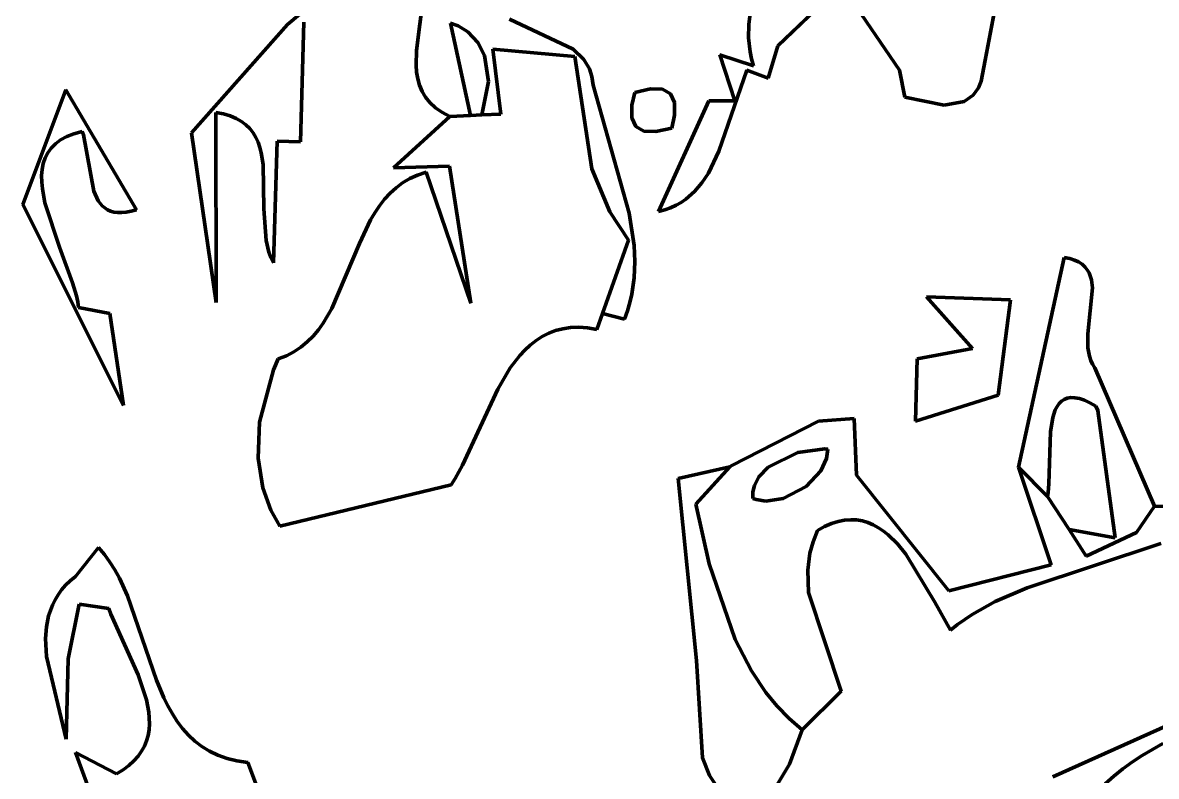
# Model space of a CAD drawing. Header units: millimetres. Extents: x 0 to 8.3, y 0 to 12.4.
# Drawn here: x 0.799 to 1.537, y 3.566 to 4.057 of the extents above; entities that cross this region are included whole.
import ezdxf

# ---------------------------------------------------------------- set-up
doc = ezdxf.new("R2010")
doc.units = ezdxf.units.MM
for name, color, linetype, lineweight in [('color#131313ff', 7, 'CONTINUOUS', 100), ('color#7c7c7cff', 7, 'CONTINUOUS', 100), ('color#c5c5c5ff', 7, 'CONTINUOUS', 100), ('color#ffffffff', 7, 'CONTINUOUS', 100)]:
    doc.layers.add(name, color=color, linetype=linetype, lineweight=lineweight)

msp = doc.modelspace()

# ---------------------------------------------------------------- linework, layer by layer
at = {"layer": 'color#131313ff'}
for p, q in [((1.45384, 4.18085), (1.42265, 4.01879)), ((1.33175, 4.08158), (1.29038, 4.04189)), ((1.3696, 4.02608), (1.33175, 4.08158)), ((0.97108, 4.05573), (0.98569, 4.06805)), ((1.27137, 4.05586), (1.27253, 4.06459)), ((0.90837, 3.98531), (0.97108, 4.05573)), ((0.98166, 4.05726), (0.97955, 3.97931)), ((1.27121, 4.047), (1.27137, 4.05586)), ((1.27221, 4.038), (1.27121, 4.047)), ((1.10473, 4.0398), (1.15819, 4.03482)), ((1.10986, 3.99736), (1.10473, 4.0398)), ((1.29038, 4.04189), (1.28391, 4.02082)), ((1.15819, 4.03482), (1.16928, 3.96178)), ((1.2624, 4.0061), (1.25256, 4.03609)), ((1.25256, 4.03609), (1.27451, 4.02884)), ((1.27319, 4.03344), (1.27221, 4.038)), ((1.27451, 4.02884), (1.27319, 4.03344)), ((1.2701, 4.02598), (1.25194, 3.97317)), ((1.28391, 4.02082), (1.2701, 4.02598)), ((1.37311, 4.00842), (1.3696, 4.02608)), ((1.42265, 4.01879), (1.42101, 4.01462)), ((0.79853, 3.93845), (0.82656, 4.01327)), ((0.82656, 4.01327), (0.87272, 3.93514)), ((1.41761, 4.00975), (1.41163, 4.00553)), ((1.42101, 4.01462), (1.41761, 4.00975)), ((1.21256, 3.934), (1.24547, 4.00599)), ((1.24547, 4.00599), (1.2624, 4.0061)), ((1.39856, 4.00315), (1.37311, 4.00842)), ((1.41163, 4.00553), (1.39856, 4.00315)), ((0.92929, 3.99758), (0.92435, 3.99855)), ((0.92435, 3.99855), (0.92447, 3.87465)), ((0.93368, 3.99627), (0.92929, 3.99758)), ((0.93755, 3.99463), (0.93368, 3.99627)), ((0.94095, 3.99269), (0.93755, 3.99463)), ((1.03998, 3.96236), (1.07665, 3.99587)), ((1.07665, 3.99587), (1.09015, 3.99655)), ((1.09015, 3.99655), (1.09746, 3.99688)), ((1.09746, 3.99688), (1.10986, 3.99736)), ((0.94389, 3.99046), (0.94095, 3.99269)), ((0.94642, 3.98797), (0.94389, 3.99046)), ((0.94856, 3.98523), (0.94642, 3.98797)), ((0.82321, 3.98063), (0.81983, 3.97813)), ((0.82723, 3.98281), (0.82321, 3.98063)), ((0.83194, 3.98463), (0.82723, 3.98281)), ((0.83735, 3.98608), (0.83194, 3.98463)), ((0.83805, 3.98382), (0.83735, 3.98608)), ((0.84486, 3.94726), (0.83805, 3.98382)), ((0.92447, 3.87465), (0.90837, 3.98531)), ((0.95035, 3.98226), (0.94856, 3.98523)), ((0.95181, 3.97908), (0.95035, 3.98226)), ((0.96433, 3.9798), (0.96179, 3.90048)), ((0.97955, 3.97931), (0.96433, 3.9798)), ((0.81483, 3.9722), (0.81315, 3.96883)), ((0.81705, 3.97531), (0.81483, 3.9722)), ((0.81983, 3.97813), (0.81705, 3.97531)), ((0.95298, 3.97572), (0.95181, 3.97908)), ((0.95389, 3.97217), (0.95298, 3.97572)), ((0.95506, 3.96465), (0.95389, 3.97217)), ((1.25194, 3.97317), (1.24509, 3.95895)), ((0.81195, 3.96521), (0.81121, 3.96137)), ((0.81315, 3.96883), (0.81195, 3.96521)), ((0.95559, 3.93567), (0.95506, 3.96465)), ((0.81121, 3.96137), (0.81089, 3.95733)), ((0.81089, 3.95733), (0.81095, 3.95311)), ((1.07656, 3.96356), (1.03998, 3.96236)), ((1.05058, 3.95537), (1.05568, 3.9577)), ((1.05568, 3.9577), (1.06124, 3.95955)), ((1.06124, 3.95955), (1.09045, 3.87429)), ((1.09045, 3.87429), (1.07656, 3.96356)), ((1.16928, 3.96178), (1.18092, 3.93385)), ((1.24509, 3.95895), (1.24089, 3.95259)), ((0.81095, 3.95311), (0.81136, 3.94873)), ((1.04166, 3.94939), (1.04592, 3.95259)), ((1.04592, 3.95259), (1.05058, 3.95537)), ((1.24089, 3.95259), (1.23605, 3.9469)), ((0.81136, 3.94873), (0.81305, 3.93959)), ((0.84774, 3.94094), (0.84486, 3.94726)), ((1.0342, 3.94191), (1.03776, 3.94582)), ((1.03776, 3.94582), (1.04166, 3.94939)), ((1.23605, 3.9469), (1.23046, 3.942)), ((0.86428, 3.80756), (0.79853, 3.93845)), ((0.81305, 3.93959), (0.82252, 3.91068)), ((0.85039, 3.93759), (0.84774, 3.94094)), ((0.85375, 3.9351), (0.85039, 3.93759)), ((0.85573, 3.93421), (0.85375, 3.9351)), ((0.87272, 3.93514), (0.86921, 3.93416)), ((0.957, 3.91508), (0.95559, 3.93567)), ((1.02792, 3.9332), (1.03093, 3.93769)), ((1.03093, 3.93769), (1.0342, 3.94191)), ((1.21663, 3.93506), (1.21256, 3.934)), ((1.22045, 3.9364), (1.21663, 3.93506)), ((1.22402, 3.93801), (1.22045, 3.9364)), ((1.22735, 3.93989), (1.22402, 3.93801)), ((1.23046, 3.942), (1.22735, 3.93989)), ((0.85793, 3.9336), (0.85573, 3.93421)), ((0.86037, 3.93327), (0.85793, 3.9336)), ((0.86305, 3.93324), (0.86037, 3.93327)), ((0.86599, 3.93353), (0.86305, 3.93324)), ((0.86921, 3.93416), (0.86599, 3.93353)), ((1.01784, 3.91322), (1.02515, 3.92848)), ((1.02515, 3.92848), (1.02792, 3.9332)), ((1.18092, 3.93385), (1.19308, 3.9154)), ((0.95884, 3.90748), (0.957, 3.91508)), ((0.99989, 3.87081), (1.01784, 3.91322)), ((1.19308, 3.9154), (1.17611, 3.86745)), ((0.82252, 3.91068), (0.83104, 3.88749)), ((0.96016, 3.9039), (0.95884, 3.90748)), ((0.96179, 3.90048), (0.96016, 3.9039)), ((0.83104, 3.88749), (0.83349, 3.8791)), ((0.83349, 3.8791), (0.83436, 3.87519)), ((1.38705, 3.87836), (1.44182, 3.87636)), ((1.41717, 3.84479), (1.38705, 3.87836)), ((1.44182, 3.87636), (1.43377, 3.81436)), ((0.83436, 3.87519), (0.83494, 3.87149)), ((0.83494, 3.87149), (0.85523, 3.86744)), ((0.99426, 3.86133), (0.99989, 3.87081)), ((0.85523, 3.86744), (0.86428, 3.80756)), ((0.99108, 3.85695), (0.99426, 3.86133)), ((1.17611, 3.86745), (1.17237, 3.85718)), ((0.98763, 3.85285), (0.99108, 3.85695)), ((1.14107, 3.85467), (1.13685, 3.85252)), ((1.14555, 3.85638), (1.14107, 3.85467)), ((1.1503, 3.85761), (1.14555, 3.85638)), ((1.15535, 3.85834), (1.1503, 3.85761)), ((1.16069, 3.85853), (1.15535, 3.85834)), ((1.16636, 3.85815), (1.16069, 3.85853)), ((1.17237, 3.85718), (1.16636, 3.85815)), ((0.97972, 3.84567), (0.98385, 3.84908)), ((0.98385, 3.84908), (0.98763, 3.85285)), ((1.12912, 3.84701), (1.12558, 3.84371)), ((1.13287, 3.84995), (1.12912, 3.84701)), ((1.13685, 3.85252), (1.13287, 3.84995)), ((0.96486, 3.83792), (0.97025, 3.84005)), ((0.97025, 3.84005), (0.9752, 3.84265)), ((0.9752, 3.84265), (0.97972, 3.84567)), ((1.12224, 3.8401), (1.11607, 3.83204)), ((1.12558, 3.84371), (1.12224, 3.8401)), ((1.3811, 3.83795), (1.41717, 3.84479)), ((0.96183, 3.83082), (0.96486, 3.83792)), ((1.11607, 3.83204), (1.1079, 3.81834)), ((1.37996, 3.79736), (1.3811, 3.83795)), ((0.95274, 3.7967), (0.96183, 3.83082)), ((1.1079, 3.81834), (1.08487, 3.76881)), ((1.43377, 3.81436), (1.37996, 3.79736)), ((0.9518, 3.7732), (0.95274, 3.7967)), ((1.25985, 3.76836), (1.31685, 3.79747)), ((1.31685, 3.79747), (1.34001, 3.79911)), ((1.34001, 3.79911), (1.34158, 3.76215)), ((0.95487, 3.75403), (0.9518, 3.7732)), ((1.30332, 3.77701), (1.284, 3.76742)), ((1.32099, 3.77938), (1.30332, 3.77701)), ((1.31834, 3.76506), (1.32202, 3.77301)), ((1.32289, 3.77924), (1.32099, 3.77938)), ((1.32202, 3.77301), (1.32289, 3.77924)), ((1.08487, 3.76881), (1.0801, 3.76007)), ((1.2368, 3.74324), (1.25911, 3.76755)), ((1.25911, 3.76755), (1.25985, 3.76836)), ((1.284, 3.76742), (1.27789, 3.76105)), ((1.46832, 3.70373), (1.44702, 3.76739)), ((1.44702, 3.76739), (1.46581, 3.74843)), ((1.0801, 3.76007), (1.0776, 3.75604)), ((1.27789, 3.76105), (1.27501, 3.75549)), ((1.30871, 3.75476), (1.31834, 3.76506)), ((1.34158, 3.76215), (1.40172, 3.6868)), ((0.96021, 3.7394), (0.95487, 3.75403)), ((1.0776, 3.75604), (0.96606, 3.72904)), ((1.27501, 3.75549), (1.2741, 3.75144)), ((1.2741, 3.75144), (1.27411, 3.74711)), ((1.29381, 3.74695), (1.30871, 3.75476)), ((1.24566, 3.70444), (1.2368, 3.74324)), ((1.27411, 3.74711), (1.27613, 3.74639)), ((1.27613, 3.74639), (1.28255, 3.74535)), ((1.28255, 3.74535), (1.29381, 3.74695)), ((1.46581, 3.74843), (1.48008, 3.72682)), ((0.96606, 3.72904), (0.96021, 3.7394)), ((1.5239, 3.72487), (1.53566, 3.74197)), ((1.53566, 3.74197), (1.62321, 3.74061)), ((1.3208, 3.72873), (1.31618, 3.72616)), ((1.32526, 3.73069), (1.3208, 3.72873)), ((1.32957, 3.73207), (1.32526, 3.73069)), ((1.33373, 3.7329), (1.32957, 3.73207)), ((1.33774, 3.73321), (1.33373, 3.7329)), ((1.34161, 3.73303), (1.33774, 3.73321)), ((1.34535, 3.73238), (1.34161, 3.73303)), ((1.34896, 3.73131), (1.34535, 3.73238)), ((1.35244, 3.72983), (1.34896, 3.73131)), ((1.35581, 3.72798), (1.35244, 3.72983)), ((1.31618, 3.72616), (1.31321, 3.71878)), ((1.35905, 3.72578), (1.35581, 3.72798)), ((1.36218, 3.72328), (1.35905, 3.72578)), ((1.36813, 3.71744), (1.36218, 3.72328)), ((1.48008, 3.72682), (1.49117, 3.70945)), ((1.49117, 3.70945), (1.5239, 3.72487)), ((0.83288, 3.69628), (0.84782, 3.71519)), ((0.84782, 3.71519), (0.85174, 3.71057)), ((1.31321, 3.71878), (1.3112, 3.71141)), ((1.37367, 3.7107), (1.36813, 3.71744)), ((1.53976, 3.7178), (1.45277, 3.68877)), ((0.85174, 3.71057), (0.85531, 3.70566)), ((1.3112, 3.71141), (1.30976, 3.70036)), ((1.39265, 3.67948), (1.37367, 3.7107)), ((0.85531, 3.70566), (0.85857, 3.70047)), ((0.85857, 3.70047), (0.86155, 3.69504)), ((1.26252, 3.65513), (1.24566, 3.70444)), ((1.30976, 3.70036), (1.31038, 3.6857)), ((1.40172, 3.6868), (1.46832, 3.70373)), ((0.82653, 3.69053), (0.82952, 3.69347)), ((0.82952, 3.69347), (0.83288, 3.69628)), ((0.86155, 3.69504), (0.86682, 3.68361)), ((0.81962, 3.68103), (0.82159, 3.6843)), ((0.82159, 3.6843), (0.82389, 3.68747)), ((0.82389, 3.68747), (0.82653, 3.69053)), ((1.31038, 3.6857), (1.33149, 3.62147)), ((1.45277, 3.68877), (1.43177, 3.67991)), ((0.81546, 3.67066), (0.81795, 3.67766)), ((0.81795, 3.67766), (0.81962, 3.68103)), ((0.83533, 3.67823), (0.82807, 3.64251)), ((0.85455, 3.6753), (0.83533, 3.67823)), ((0.86682, 3.68361), (0.88574, 3.62873)), ((1.40264, 3.66131), (1.39265, 3.67948)), ((1.43177, 3.67991), (1.41678, 3.67157)), ((0.814, 3.66336), (0.81546, 3.67066)), ((0.85597, 3.67174), (0.85455, 3.6753)), ((0.87381, 3.63227), (0.85597, 3.67174)), ((1.41678, 3.67157), (1.40725, 3.66497)), ((0.81345, 3.65581), (0.814, 3.66336)), ((1.40725, 3.66497), (1.40264, 3.66131)), ((0.81402, 3.64418), (0.81345, 3.65581)), ((1.27306, 3.63483), (1.26252, 3.65513)), ((0.82683, 3.59022), (0.81402, 3.64418)), ((0.82807, 3.64251), (0.82683, 3.59022)), ((1.46933, 3.5657), (1.63695, 3.64088)), ((0.87919, 3.61591), (0.87381, 3.63227)), ((1.28253, 3.62072), (1.27306, 3.63483)), ((0.88574, 3.62873), (0.8905, 3.6173)), ((1.28969, 3.61197), (1.28253, 3.62072)), ((1.33149, 3.62147), (1.30625, 3.59632)), ((0.88067, 3.60793), (0.87919, 3.61591)), ((0.8905, 3.6173), (0.89316, 3.61188)), ((0.89316, 3.61188), (0.89606, 3.6067)), ((1.29758, 3.60382), (1.28969, 3.61197)), ((0.88107, 3.60019), (0.88067, 3.60793)), ((0.89606, 3.6067), (0.89921, 3.60179)), ((1.30625, 3.59632), (1.29758, 3.60382)), ((0.88018, 3.59276), (0.8808, 3.59643)), ((0.8808, 3.59643), (0.88107, 3.60019)), ((0.89921, 3.60179), (0.90267, 3.59719)), ((0.90267, 3.59719), (0.90646, 3.59292)), ((0.87779, 3.58573), (0.87918, 3.58919)), ((0.87918, 3.58919), (0.88018, 3.59276)), ((0.90646, 3.59292), (0.91062, 3.58901)), ((0.91062, 3.58901), (0.91517, 3.58551)), ((0.84378, 3.5521), (0.83287, 3.58156)), ((0.83287, 3.58156), (0.85958, 3.5678)), ((0.8737, 3.57917), (0.87597, 3.58239)), ((0.87597, 3.58239), (0.87779, 3.58573)), ((0.91517, 3.58551), (0.92017, 3.58243)), ((0.92017, 3.58243), (0.92563, 3.57982)), ((1.541, 3.5874), (1.52763, 3.57971)), ((0.86392, 3.5704), (0.8677, 3.57317)), ((0.8677, 3.57317), (0.87095, 3.5761)), ((0.87095, 3.5761), (0.8737, 3.57917)), ((0.92563, 3.57982), (0.9316, 3.5777)), ((0.9316, 3.5777), (0.9381, 3.57611)), ((0.9381, 3.57611), (0.94518, 3.57507)), ((0.94518, 3.57507), (0.96525, 3.52204)), ((1.52123, 3.57551), (1.51505, 3.57104)), ((1.52763, 3.57971), (1.52123, 3.57551)), ((0.85958, 3.5678), (0.86392, 3.5704)), ((1.50912, 3.56627), (1.50347, 3.56116)), ((1.51505, 3.57104), (1.50912, 3.56627))]:
    msp.add_line(p, q, dxfattribs=at)
at = {"layer": 'color#7c7c7cff'}
for p, q in [((1.44702, 3.76739), (1.47679, 3.90405)), ((1.47679, 3.90405), (1.48039, 3.90332)), ((1.48039, 3.90332), (1.48351, 3.90232)), ((1.48351, 3.90232), (1.48618, 3.90109)), ((1.48618, 3.90109), (1.48845, 3.89962)), ((1.48845, 3.89962), (1.49033, 3.89795)), ((1.49033, 3.89795), (1.49185, 3.89608)), ((1.49185, 3.89608), (1.49305, 3.89402)), ((1.49305, 3.89402), (1.49458, 3.88941)), ((1.49517, 3.88425), (1.49217, 3.8542)), ((1.49458, 3.88941), (1.49517, 3.88425)), ((1.49217, 3.8542), (1.49222, 3.84523)), ((1.49222, 3.84523), (1.49323, 3.83964)), ((1.49323, 3.83964), (1.49412, 3.837)), ((1.49412, 3.837), (1.4953, 3.83449)), ((1.4953, 3.83449), (1.49681, 3.83211)), ((1.49681, 3.83211), (1.53566, 3.74197)), ((1.47499, 3.81043), (1.47344, 3.80889)), ((1.47678, 3.81161), (1.47499, 3.81043)), ((1.47882, 3.8124), (1.47678, 3.81161)), ((1.48114, 3.81276), (1.47882, 3.8124)), ((1.48376, 3.81267), (1.48114, 3.81276)), ((1.48668, 3.8121), (1.48376, 3.81267)), ((1.48993, 3.81102), (1.48668, 3.8121)), ((1.49353, 3.80939), (1.48993, 3.81102)), ((1.49748, 3.80719), (1.49353, 3.80939)), ((1.47099, 3.80485), (1.46929, 3.79972)), ((1.47211, 3.80702), (1.47099, 3.80485)), ((1.47344, 3.80889), (1.47211, 3.80702)), ((1.49874, 3.80443), (1.49748, 3.80719)), ((1.50993, 3.72135), (1.49874, 3.80443)), ((1.46929, 3.79972), (1.46784, 3.79051)), ((1.46784, 3.79051), (1.4668, 3.7565)), ((1.22548, 3.75999), (1.25911, 3.76755)), ((1.25911, 3.76755), (1.2368, 3.74324)), ((1.46581, 3.74843), (1.44702, 3.76739)), ((1.23744, 3.6415), (1.22548, 3.75999)), ((1.46625, 3.75089), (1.46581, 3.74843)), ((1.4668, 3.7565), (1.46625, 3.75089)), ((1.2368, 3.74324), (1.24566, 3.70444)), ((1.53566, 3.74197), (1.5239, 3.72487)), ((1.49117, 3.70945), (1.48008, 3.72682)), ((1.48008, 3.72682), (1.50993, 3.72135)), ((1.5239, 3.72487), (1.49117, 3.70945)), ((1.24566, 3.70444), (1.26252, 3.65513)), ((1.26252, 3.65513), (1.27306, 3.63483)), ((1.24122, 3.57822), (1.23744, 3.6415)), ((1.27306, 3.63483), (1.28253, 3.62072)), ((1.28253, 3.62072), (1.28969, 3.61197)), ((1.28969, 3.61197), (1.29758, 3.60382)), ((1.29758, 3.60382), (1.30625, 3.59632)), ((1.30625, 3.59632), (1.298, 3.57407)), ((1.298, 3.57407), (1.23693, 3.47298)), ((1.24571, 3.56669), (1.24122, 3.57822)), ((1.25097, 3.5587), (1.24571, 3.56669))]:
    msp.add_line(p, q, dxfattribs=at)
at = {"layer": 'color#c5c5c5ff'}
for p, q in [((1.055, 4.03878), (1.05924, 4.0734)), ((1.08212, 4.05481), (1.07715, 4.05667)), ((1.07715, 4.05667), (1.09015, 3.99655)), ((1.08846, 4.05091), (1.08212, 4.05481)), ((1.11564, 4.0593), (1.15708, 4.03969)), ((1.09493, 4.04399), (1.08846, 4.05091)), ((1.05475, 4.02936), (1.055, 4.03878)), ((1.09924, 4.03557), (1.09493, 4.04399)), ((1.15819, 4.03482), (1.10473, 4.0398)), ((1.10473, 4.0398), (1.10986, 3.99736)), ((1.15708, 4.03969), (1.16396, 4.03308)), ((1.10197, 4.01872), (1.09924, 4.03557)), ((1.16928, 3.96178), (1.15819, 4.03482)), ((1.16396, 4.03308), (1.16764, 4.02682)), ((1.05508, 4.02483), (1.05475, 4.02936)), ((1.0558, 4.02045), (1.05508, 4.02483)), ((1.16764, 4.02682), (1.16923, 4.0219)), ((1.05696, 4.01624), (1.0558, 4.02045)), ((1.05863, 4.01223), (1.05696, 4.01624)), ((1.09746, 3.99688), (1.10197, 4.01872)), ((1.16923, 4.0219), (1.17004, 4.01629)), ((1.17004, 4.01629), (1.19341, 3.93291)), ((1.06087, 4.00844), (1.05863, 4.01223)), ((1.19526, 4.00314), (1.19711, 4.01157)), ((1.19711, 4.01157), (1.20748, 4.01388)), ((1.20748, 4.01388), (1.21526, 4.01355)), ((1.21526, 4.01355), (1.22046, 4.01057)), ((1.22046, 4.01057), (1.22308, 4.00496)), ((1.06373, 4.00489), (1.06087, 4.00844)), ((1.06727, 4.00159), (1.06373, 4.00489)), ((1.07156, 3.99858), (1.06727, 4.00159)), ((1.19528, 3.99494), (1.19526, 4.00314)), ((1.22308, 4.00496), (1.22311, 3.99671)), ((1.07665, 3.99587), (1.07156, 3.99858)), ((1.09015, 3.99655), (1.07665, 3.99587)), ((1.10986, 3.99736), (1.09746, 3.99688)), ((1.19789, 3.98935), (1.19528, 3.99494)), ((1.22311, 3.99671), (1.22128, 3.9882)), ((1.2031, 3.98636), (1.19789, 3.98935)), ((1.22128, 3.9882), (1.21089, 3.98598)), ((1.21089, 3.98598), (1.2031, 3.98636)), ((1.18092, 3.93385), (1.16928, 3.96178)), ((1.19308, 3.9154), (1.18092, 3.93385)), ((1.19341, 3.93291), (1.19667, 3.91193)), ((1.17611, 3.86745), (1.19308, 3.9154)), ((1.19667, 3.91193), (1.19716, 3.90137)), ((1.19716, 3.90137), (1.19671, 3.89076)), ((1.19671, 3.89076), (1.19516, 3.88009)), ((1.19516, 3.88009), (1.19394, 3.87473)), ((1.1924, 3.86935), (1.19052, 3.86394)), ((1.19394, 3.87473), (1.1924, 3.86935)), ((1.19052, 3.86394), (1.17611, 3.86745))]:
    msp.add_line(p, q, dxfattribs=at)
at = {"layer": 'color#ffffffff'}
for p, q in [((1.42265, 4.01879), (1.45384, 4.18085)), ((1.29038, 4.04189), (1.33175, 4.08158)), ((1.33175, 4.08158), (1.3696, 4.02608)), ((0.98569, 4.06805), (0.97108, 4.05573)), ((1.05924, 4.0734), (1.055, 4.03878)), ((1.27253, 4.06459), (1.27137, 4.05586)), ((0.97108, 4.05573), (0.90837, 3.98531)), ((0.97955, 3.97931), (0.98166, 4.05726)), ((1.07715, 4.05667), (1.08212, 4.05481)), ((1.09015, 3.99655), (1.07715, 4.05667)), ((1.08212, 4.05481), (1.08846, 4.05091)), ((1.15708, 4.03969), (1.11564, 4.0593)), ((1.27137, 4.05586), (1.27121, 4.047)), ((1.08846, 4.05091), (1.09493, 4.04399)), ((1.27121, 4.047), (1.27221, 4.038)), ((1.055, 4.03878), (1.05475, 4.02936)), ((1.09493, 4.04399), (1.09924, 4.03557)), ((1.16396, 4.03308), (1.15708, 4.03969)), ((1.28391, 4.02082), (1.29038, 4.04189)), ((1.09924, 4.03557), (1.10197, 4.01872)), ((1.16764, 4.02682), (1.16396, 4.03308)), ((1.27451, 4.02884), (1.25256, 4.03609)), ((1.25256, 4.03609), (1.2624, 4.0061)), ((1.27221, 4.038), (1.27319, 4.03344)), ((1.27319, 4.03344), (1.27451, 4.02884)), ((1.05475, 4.02936), (1.05508, 4.02483)), ((1.05508, 4.02483), (1.0558, 4.02045)), ((1.16923, 4.0219), (1.16764, 4.02682)), ((1.25194, 3.97317), (1.2701, 4.02598)), ((1.2701, 4.02598), (1.28391, 4.02082)), ((1.3696, 4.02608), (1.37311, 4.00842)), ((1.0558, 4.02045), (1.05696, 4.01624)), ((1.05696, 4.01624), (1.05863, 4.01223)), ((1.10197, 4.01872), (1.09746, 3.99688)), ((1.17004, 4.01629), (1.16923, 4.0219)), ((1.19341, 3.93291), (1.17004, 4.01629)), ((1.42101, 4.01462), (1.42265, 4.01879)), ((0.82656, 4.01327), (0.79853, 3.93845)), ((0.87272, 3.93514), (0.82656, 4.01327)), ((1.05863, 4.01223), (1.06087, 4.00844)), ((1.19711, 4.01157), (1.19526, 4.00314)), ((1.20748, 4.01388), (1.19711, 4.01157)), ((1.21526, 4.01355), (1.20748, 4.01388)), ((1.22046, 4.01057), (1.21526, 4.01355)), ((1.22308, 4.00496), (1.22046, 4.01057)), ((1.41163, 4.00553), (1.41761, 4.00975)), ((1.41761, 4.00975), (1.42101, 4.01462)), ((1.06087, 4.00844), (1.06373, 4.00489)), ((1.06373, 4.00489), (1.06727, 4.00159)), ((1.06727, 4.00159), (1.07156, 3.99858)), ((1.19526, 4.00314), (1.19528, 3.99494)), ((1.24547, 4.00599), (1.21256, 3.934)), ((1.22311, 3.99671), (1.22308, 4.00496)), ((1.2624, 4.0061), (1.24547, 4.00599)), ((1.37311, 4.00842), (1.39856, 4.00315)), ((1.39856, 4.00315), (1.41163, 4.00553)), ((0.92447, 3.87465), (0.92435, 3.99855)), ((0.92435, 3.99855), (0.92929, 3.99758)), ((0.92929, 3.99758), (0.93368, 3.99627)), ((0.93368, 3.99627), (0.93755, 3.99463)), ((0.93755, 3.99463), (0.94095, 3.99269)), ((1.07665, 3.99587), (1.03998, 3.96236)), ((1.07156, 3.99858), (1.07665, 3.99587)), ((1.09746, 3.99688), (1.09015, 3.99655)), ((1.19528, 3.99494), (1.19789, 3.98935)), ((1.22128, 3.9882), (1.22311, 3.99671)), ((0.94095, 3.99269), (0.94389, 3.99046)), ((0.94389, 3.99046), (0.94642, 3.98797)), ((0.94642, 3.98797), (0.94856, 3.98523)), ((1.19789, 3.98935), (1.2031, 3.98636)), ((1.21089, 3.98598), (1.22128, 3.9882)), ((0.81983, 3.97813), (0.82321, 3.98063)), ((0.82321, 3.98063), (0.82723, 3.98281)), ((0.82723, 3.98281), (0.83194, 3.98463)), ((0.83194, 3.98463), (0.83735, 3.98608)), ((0.83735, 3.98608), (0.83805, 3.98382)), ((0.83805, 3.98382), (0.84486, 3.94726)), ((0.90837, 3.98531), (0.92447, 3.87465)), ((0.94856, 3.98523), (0.95035, 3.98226)), ((0.95035, 3.98226), (0.95181, 3.97908)), ((0.96179, 3.90048), (0.96433, 3.9798)), ((0.96433, 3.9798), (0.97955, 3.97931)), ((1.2031, 3.98636), (1.21089, 3.98598)), ((0.81315, 3.96883), (0.81483, 3.9722)), ((0.81483, 3.9722), (0.81705, 3.97531)), ((0.81705, 3.97531), (0.81983, 3.97813)), ((0.95181, 3.97908), (0.95298, 3.97572)), ((0.95298, 3.97572), (0.95389, 3.97217)), ((0.95389, 3.97217), (0.95506, 3.96465)), ((1.24509, 3.95895), (1.25194, 3.97317)), ((0.81121, 3.96137), (0.81195, 3.96521)), ((0.81195, 3.96521), (0.81315, 3.96883)), ((0.95506, 3.96465), (0.95559, 3.93567)), ((0.81089, 3.95733), (0.81121, 3.96137)), ((0.81095, 3.95311), (0.81089, 3.95733)), ((1.03998, 3.96236), (1.07656, 3.96356)), ((1.05568, 3.9577), (1.05058, 3.95537)), ((1.06124, 3.95955), (1.05568, 3.9577)), ((1.09045, 3.87429), (1.06124, 3.95955)), ((1.07656, 3.96356), (1.09045, 3.87429)), ((1.24089, 3.95259), (1.24509, 3.95895)), ((0.81136, 3.94873), (0.81095, 3.95311)), ((1.04592, 3.95259), (1.04166, 3.94939)), ((1.05058, 3.95537), (1.04592, 3.95259)), ((1.23605, 3.9469), (1.24089, 3.95259)), ((0.81305, 3.93959), (0.81136, 3.94873)), ((0.84486, 3.94726), (0.84774, 3.94094)), ((1.03776, 3.94582), (1.0342, 3.94191)), ((1.04166, 3.94939), (1.03776, 3.94582)), ((1.23046, 3.942), (1.23605, 3.9469)), ((0.79853, 3.93845), (0.86428, 3.80756)), ((0.82252, 3.91068), (0.81305, 3.93959)), ((0.84774, 3.94094), (0.85039, 3.93759)), ((0.85039, 3.93759), (0.85375, 3.9351)), ((0.85375, 3.9351), (0.85573, 3.93421)), ((0.86921, 3.93416), (0.87272, 3.93514)), ((0.95559, 3.93567), (0.957, 3.91508)), ((1.03093, 3.93769), (1.02792, 3.9332)), ((1.0342, 3.94191), (1.03093, 3.93769)), ((1.21256, 3.934), (1.21663, 3.93506)), ((1.21663, 3.93506), (1.22045, 3.9364)), ((1.22045, 3.9364), (1.22402, 3.93801)), ((1.22402, 3.93801), (1.22735, 3.93989)), ((1.22735, 3.93989), (1.23046, 3.942)), ((0.85573, 3.93421), (0.85793, 3.9336)), ((0.85793, 3.9336), (0.86037, 3.93327)), ((0.86037, 3.93327), (0.86305, 3.93324)), ((0.86305, 3.93324), (0.86599, 3.93353)), ((0.86599, 3.93353), (0.86921, 3.93416)), ((1.02515, 3.92848), (1.01784, 3.91322)), ((1.02792, 3.9332), (1.02515, 3.92848)), ((1.19667, 3.91193), (1.19341, 3.93291)), ((0.957, 3.91508), (0.95884, 3.90748)), ((1.01784, 3.91322), (0.99989, 3.87081)), ((0.83104, 3.88749), (0.82252, 3.91068)), ((0.95884, 3.90748), (0.96016, 3.9039)), ((1.19716, 3.90137), (1.19667, 3.91193)), ((0.96016, 3.9039), (0.96179, 3.90048)), ((1.19671, 3.89076), (1.19716, 3.90137)), ((1.47679, 3.90405), (1.44702, 3.76739)), ((1.48039, 3.90332), (1.47679, 3.90405)), ((1.48351, 3.90232), (1.48039, 3.90332)), ((1.48618, 3.90109), (1.48351, 3.90232)), ((1.48845, 3.89962), (1.48618, 3.90109)), ((1.49033, 3.89795), (1.48845, 3.89962)), ((1.49185, 3.89608), (1.49033, 3.89795)), ((1.19516, 3.88009), (1.19671, 3.89076)), ((1.49305, 3.89402), (1.49185, 3.89608)), ((1.49458, 3.88941), (1.49305, 3.89402)), ((0.83349, 3.8791), (0.83104, 3.88749)), ((1.49217, 3.8542), (1.49517, 3.88425)), ((1.49517, 3.88425), (1.49458, 3.88941)), ((0.83436, 3.87519), (0.83349, 3.8791)), ((1.19394, 3.87473), (1.19516, 3.88009)), ((1.38705, 3.87836), (1.41717, 3.84479)), ((1.44182, 3.87636), (1.38705, 3.87836)), ((1.43377, 3.81436), (1.44182, 3.87636)), ((0.83494, 3.87149), (0.83436, 3.87519)), ((0.85523, 3.86744), (0.83494, 3.87149)), ((0.99989, 3.87081), (0.99426, 3.86133)), ((1.19052, 3.86394), (1.1924, 3.86935)), ((1.1924, 3.86935), (1.19394, 3.87473)), ((0.86428, 3.80756), (0.85523, 3.86744)), ((0.99426, 3.86133), (0.99108, 3.85695)), ((1.17237, 3.85718), (1.17611, 3.86745)), ((1.17611, 3.86745), (1.19052, 3.86394)), ((0.99108, 3.85695), (0.98763, 3.85285)), ((1.13685, 3.85252), (1.14107, 3.85467)), ((1.14107, 3.85467), (1.14555, 3.85638)), ((1.14555, 3.85638), (1.1503, 3.85761)), ((1.1503, 3.85761), (1.15535, 3.85834)), ((1.15535, 3.85834), (1.16069, 3.85853)), ((1.16069, 3.85853), (1.16636, 3.85815)), ((1.16636, 3.85815), (1.17237, 3.85718)), ((1.49222, 3.84523), (1.49217, 3.8542)), ((0.98385, 3.84908), (0.97972, 3.84567)), ((0.98763, 3.85285), (0.98385, 3.84908)), ((1.12558, 3.84371), (1.12912, 3.84701)), ((1.12912, 3.84701), (1.13287, 3.84995)), ((1.13287, 3.84995), (1.13685, 3.85252)), ((0.97025, 3.84005), (0.96486, 3.83792)), ((0.9752, 3.84265), (0.97025, 3.84005)), ((0.97972, 3.84567), (0.9752, 3.84265)), ((1.11607, 3.83204), (1.12224, 3.8401)), ((1.12224, 3.8401), (1.12558, 3.84371)), ((1.41717, 3.84479), (1.3811, 3.83795)), ((1.49323, 3.83964), (1.49222, 3.84523)), ((1.49412, 3.837), (1.49323, 3.83964)), ((0.96486, 3.83792), (0.96183, 3.83082)), ((1.1079, 3.81834), (1.11607, 3.83204)), ((1.3811, 3.83795), (1.37996, 3.79736)), ((1.4953, 3.83449), (1.49412, 3.837)), ((1.49681, 3.83211), (1.4953, 3.83449)), ((1.53566, 3.74197), (1.49681, 3.83211)), ((0.96183, 3.83082), (0.95274, 3.7967)), ((1.08487, 3.76881), (1.1079, 3.81834)), ((1.37996, 3.79736), (1.43377, 3.81436)), ((1.47344, 3.80889), (1.47499, 3.81043)), ((1.47499, 3.81043), (1.47678, 3.81161)), ((1.47678, 3.81161), (1.47882, 3.8124)), ((1.47882, 3.8124), (1.48114, 3.81276)), ((1.48114, 3.81276), (1.48376, 3.81267)), ((1.48376, 3.81267), (1.48668, 3.8121)), ((1.48668, 3.8121), (1.48993, 3.81102)), ((1.48993, 3.81102), (1.49353, 3.80939)), ((1.49353, 3.80939), (1.49748, 3.80719)), ((1.46929, 3.79972), (1.47099, 3.80485)), ((1.47099, 3.80485), (1.47211, 3.80702)), ((1.47211, 3.80702), (1.47344, 3.80889)), ((1.49748, 3.80719), (1.49874, 3.80443)), ((1.49874, 3.80443), (1.50993, 3.72135)), ((0.95274, 3.7967), (0.9518, 3.7732)), ((1.31685, 3.79747), (1.25985, 3.76836)), ((1.34001, 3.79911), (1.31685, 3.79747)), ((1.34158, 3.76215), (1.34001, 3.79911)), ((1.46784, 3.79051), (1.46929, 3.79972)), ((1.4668, 3.7565), (1.46784, 3.79051)), ((0.9518, 3.7732), (0.95487, 3.75403)), ((1.284, 3.76742), (1.30332, 3.77701)), ((1.30332, 3.77701), (1.32099, 3.77938)), ((1.32202, 3.77301), (1.31834, 3.76506)), ((1.32099, 3.77938), (1.32289, 3.77924)), ((1.32289, 3.77924), (1.32202, 3.77301)), ((1.0801, 3.76007), (1.08487, 3.76881)), ((1.25911, 3.76755), (1.22548, 3.75999)), ((1.25985, 3.76836), (1.25911, 3.76755)), ((1.27789, 3.76105), (1.284, 3.76742)), ((1.44702, 3.76739), (1.46832, 3.70373)), ((1.0776, 3.75604), (1.0801, 3.76007)), ((1.22548, 3.75999), (1.23744, 3.6415)), ((1.27501, 3.75549), (1.27789, 3.76105)), ((1.31834, 3.76506), (1.30871, 3.75476)), ((1.40172, 3.6868), (1.34158, 3.76215)), ((0.95487, 3.75403), (0.96021, 3.7394)), ((0.96606, 3.72904), (1.0776, 3.75604)), ((1.2741, 3.75144), (1.27501, 3.75549)), ((1.27411, 3.74711), (1.2741, 3.75144)), ((1.30871, 3.75476), (1.29381, 3.74695)), ((1.46581, 3.74843), (1.46625, 3.75089)), ((1.46625, 3.75089), (1.4668, 3.7565)), ((1.27613, 3.74639), (1.27411, 3.74711)), ((1.28255, 3.74535), (1.27613, 3.74639)), ((1.29381, 3.74695), (1.28255, 3.74535)), ((1.48008, 3.72682), (1.46581, 3.74843)), ((0.96021, 3.7394), (0.96606, 3.72904)), ((1.62321, 3.74061), (1.53566, 3.74197)), ((1.31618, 3.72616), (1.3208, 3.72873)), ((1.3208, 3.72873), (1.32526, 3.73069)), ((1.32526, 3.73069), (1.32957, 3.73207)), ((1.32957, 3.73207), (1.33373, 3.7329)), ((1.33373, 3.7329), (1.33774, 3.73321)), ((1.33774, 3.73321), (1.34161, 3.73303)), ((1.34161, 3.73303), (1.34535, 3.73238)), ((1.34535, 3.73238), (1.34896, 3.73131)), ((1.34896, 3.73131), (1.35244, 3.72983)), ((1.35244, 3.72983), (1.35581, 3.72798)), ((1.31321, 3.71878), (1.31618, 3.72616)), ((1.35581, 3.72798), (1.35905, 3.72578)), ((1.35905, 3.72578), (1.36218, 3.72328)), ((1.36218, 3.72328), (1.36813, 3.71744)), ((1.50993, 3.72135), (1.48008, 3.72682)), ((0.84782, 3.71519), (0.83288, 3.69628)), ((0.85174, 3.71057), (0.84782, 3.71519)), ((1.3112, 3.71141), (1.31321, 3.71878)), ((1.36813, 3.71744), (1.37367, 3.7107)), ((1.45277, 3.68877), (1.53976, 3.7178)), ((0.85531, 3.70566), (0.85174, 3.71057)), ((1.30976, 3.70036), (1.3112, 3.71141)), ((1.37367, 3.7107), (1.39265, 3.67948)), ((0.85857, 3.70047), (0.85531, 3.70566)), ((0.86155, 3.69504), (0.85857, 3.70047)), ((1.31038, 3.6857), (1.30976, 3.70036)), ((1.46832, 3.70373), (1.40172, 3.6868)), ((0.82952, 3.69347), (0.82653, 3.69053)), ((0.83288, 3.69628), (0.82952, 3.69347)), ((0.86682, 3.68361), (0.86155, 3.69504)), ((0.82159, 3.6843), (0.81962, 3.68103)), ((0.82389, 3.68747), (0.82159, 3.6843)), ((0.82653, 3.69053), (0.82389, 3.68747)), ((1.33149, 3.62147), (1.31038, 3.6857)), ((1.43177, 3.67991), (1.45277, 3.68877)), ((0.81795, 3.67766), (0.81546, 3.67066)), ((0.81962, 3.68103), (0.81795, 3.67766)), ((0.82807, 3.64251), (0.83533, 3.67823)), ((0.83533, 3.67823), (0.85455, 3.6753)), ((0.88574, 3.62873), (0.86682, 3.68361)), ((1.39265, 3.67948), (1.40264, 3.66131)), ((1.41678, 3.67157), (1.43177, 3.67991)), ((0.81546, 3.67066), (0.814, 3.66336)), ((0.85455, 3.6753), (0.85597, 3.67174)), ((0.85597, 3.67174), (0.87381, 3.63227)), ((1.40725, 3.66497), (1.41678, 3.67157)), ((0.814, 3.66336), (0.81345, 3.65581)), ((1.40264, 3.66131), (1.40725, 3.66497)), ((0.81345, 3.65581), (0.81402, 3.64418)), ((0.81402, 3.64418), (0.82683, 3.59022)), ((0.82683, 3.59022), (0.82807, 3.64251)), ((1.23744, 3.6415), (1.24122, 3.57822)), ((1.63695, 3.64088), (1.46933, 3.5657)), ((0.87381, 3.63227), (0.87919, 3.61591)), ((0.8905, 3.6173), (0.88574, 3.62873)), ((1.30625, 3.59632), (1.33149, 3.62147)), ((0.87919, 3.61591), (0.88067, 3.60793)), ((0.89316, 3.61188), (0.8905, 3.6173)), ((0.89606, 3.6067), (0.89316, 3.61188)), ((0.88067, 3.60793), (0.88107, 3.60019)), ((0.89921, 3.60179), (0.89606, 3.6067)), ((0.8808, 3.59643), (0.88018, 3.59276)), ((0.88107, 3.60019), (0.8808, 3.59643)), ((0.90267, 3.59719), (0.89921, 3.60179)), ((0.90646, 3.59292), (0.90267, 3.59719)), ((1.298, 3.57407), (1.30625, 3.59632)), ((0.87918, 3.58919), (0.87779, 3.58573)), ((0.88018, 3.59276), (0.87918, 3.58919)), ((0.91062, 3.58901), (0.90646, 3.59292)), ((0.91517, 3.58551), (0.91062, 3.58901)), ((0.85958, 3.5678), (0.83287, 3.58156)), ((0.83287, 3.58156), (0.84378, 3.5521)), ((0.87597, 3.58239), (0.8737, 3.57917)), ((0.87779, 3.58573), (0.87597, 3.58239)), ((0.92017, 3.58243), (0.91517, 3.58551)), ((0.92563, 3.57982), (0.92017, 3.58243)), ((1.52763, 3.57971), (1.541, 3.5874)), ((0.8677, 3.57317), (0.86392, 3.5704)), ((0.87095, 3.5761), (0.8677, 3.57317)), ((0.8737, 3.57917), (0.87095, 3.5761)), ((0.9316, 3.5777), (0.92563, 3.57982)), ((0.9381, 3.57611), (0.9316, 3.5777)), ((0.94518, 3.57507), (0.9381, 3.57611)), ((0.96525, 3.52204), (0.94518, 3.57507)), ((1.23693, 3.47298), (1.298, 3.57407)), ((1.24122, 3.57822), (1.24571, 3.56669)), ((1.51505, 3.57104), (1.52123, 3.57551)), ((1.52123, 3.57551), (1.52763, 3.57971)), ((0.86392, 3.5704), (0.85958, 3.5678)), ((1.24571, 3.56669), (1.25097, 3.5587)), ((1.50347, 3.56116), (1.50912, 3.56627)), ((1.50912, 3.56627), (1.51505, 3.57104))]:
    msp.add_line(p, q, dxfattribs=at)

doc.saveas('drawing.dxf')
